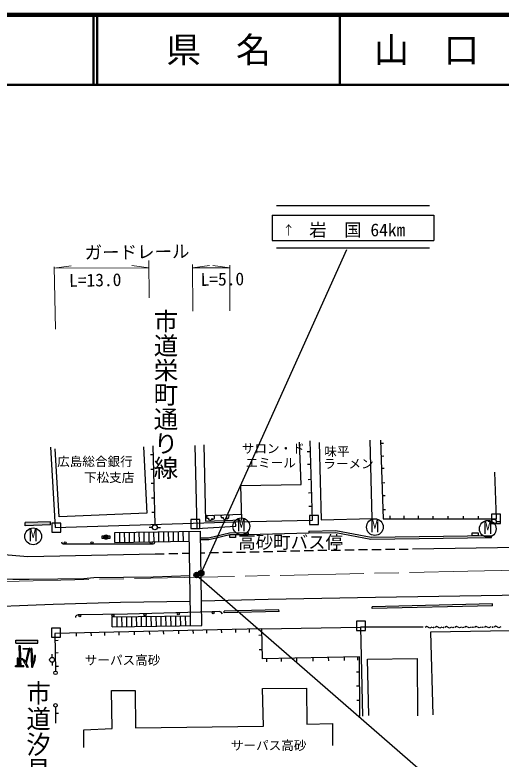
# Model space of a CAD drawing. Units: millimetres at full size, sheet at 1:1000; details may follow other scales. Extents: x 40000 to 680000, y 20000 to 380000.
# Drawn here: x 286495 to 356058, y 273518 to 380000 of the extents above; entities that cross this region are included whole.
import ezdxf
from ezdxf.enums import TextEntityAlignment as Align

# ---------------------------------------------------------------- set-up
doc = ezdxf.new("R2010")
doc.units = ezdxf.units.MM
doc.header["$LTSCALE"] = 1000
doc.linetypes.add('CHAIN', pattern=[18.5, 12, -1.5, 3.5, -1.5])
for name, color, linetype, lineweight in [('M-BGD', 7, 'Continuous', 25), ('M-BGD-EXST', 7, 'Continuous', 25), ('M-BMK', 2, 'CHAIN', 13), ('M-STR-HTXT', 7, 'Continuous', 13), ('M-STR-STR3', 7, 'Continuous', 25), ('M-STR-STRC', 7, 'Continuous', 25), ('M-TTL', 2, 'Continuous', 140), ('M-TTL-LINE', 7, 'Continuous', 50)]:
    doc.layers.add(name, color=color, linetype=linetype, lineweight=lineweight)
doc.layers.add('M-BMK-HTXT', color=7, linetype='Continuous')
doc.layers.add('M-TTL-TXT', color=7, linetype='Continuous')
doc.styles.add('@ＭＳ ゴシック', font='')
doc.styles.add('ＭＳ ゴシック', font='')
doc.styles.get('@ＭＳ ゴシック').set_extended_font_data('@MS Gothic')
doc.styles.get('ＭＳ ゴシック').set_extended_font_data('MS Gothic')

msp = doc.modelspace()

# ---------------------------------------------------------------- hatches: boundary and pattern name
at = {"layer": 'M-BGD'}
msp.add_hatch(color=256, dxfattribs=at).paths.add_polyline_path([(299813, 305288, 0.41421), (299513, 305588, 0.41421), (299213, 305288, 1)])
at = {"layer": 'M-STR-STRC'}
for points in [[(291597, 307487), (287960, 307366), (287975, 306916), (291612, 307037)], [(313479, 300336, 1), (312804, 299906, 0.41421), (313356, 299784, 0.41421)], [(312833, 300074, 1), (312159, 299644, 0.41421), (312711, 299522, 0.41421)], [(287231, 289738), (287081, 289733), (287177, 286867), (286991, 286868), (286963, 287959), (286813, 287955), (286841, 286868), (286582, 286869), (286582, 286719), (287798, 286716), (287798, 286866), (287327, 286867), (287298, 287717), (287639, 287726), (287636, 287876), (287293, 287867)], [(289782, 290555), (286634, 290555), (286634, 290105), (289782, 290105)], [(287703, 289354), (287714, 289205), (288461, 289256), (288016, 287379), (287806, 287763), (287674, 287692), (288274, 286617), (288404, 286692), (288123, 287183), (288630, 289321), (288552, 289413)], [(288778, 289363), (288860, 286659), (289006, 286636), (289383, 287710), (289446, 288327), (289297, 288341), (289238, 287751), (288998, 287067), (288928, 289368)]]:
    msp.add_hatch(color=256, dxfattribs=at).paths.add_polyline_path(points)

# ---------------------------------------------------------------- linework, layer by layer
at = {"layer": 'M-BGD'}
for p, q in [((339218, 318684), (338819, 318671)), ((306542, 307107), (306277, 318331)), ((328320, 317510), (328770, 317524)), ((305906, 317091), (306306, 317101)), ((339278, 316845), (338878, 316832)), ((328375, 315722), (328824, 315736)), ((305956, 315001), (306355, 315010)), ((339334, 315108), (338934, 315095)), ((328441, 313548), (328891, 313562)), ((306003, 312988), (306403, 312998)), ((339401, 313031), (339001, 313018)), ((328499, 311629), (328949, 311642)), ((339461, 311190), (339061, 311177)), ((306053, 310892), (306453, 310902)), ((306101, 308833), (306501, 308842)), ((328557, 309717), (329007, 309731)), ((339525, 309204), (339125, 309192)), ((313757, 308383), (318956, 308545)), ((340143, 308312), (340142, 307912)), ((342118, 308309), (342117, 307909)), ((344203, 308305), (344202, 307905)), ((346296, 308302), (346295, 307902)), ((348458, 308298), (348457, 307898)), ((350634, 308294), (350634, 307894)), ((352785, 308290), (352784, 307890)), ((306170, 306679), (305692, 306679)), ((306870, 306679), (307347, 306679)), ((354670, 307498), (354193, 307498)), ((355370, 307498), (355847, 307498)), ((319851, 305926), (319852, 305676)), ((319852, 305676), (328548, 305881)), ((328543, 306131), (328549, 305881)), ((354683, 305248), (354680, 305498)), ((354807, 295715), (337587, 295321)), ((337593, 295071), (337587, 295321)), ((354813, 295465), (337593, 295071)), ((354813, 295465), (354807, 295715)), ((324279, 294889), (316420, 294697)), ((316426, 294447), (316420, 294697)), ((324285, 294639), (316426, 294447)), ((324285, 294639), (324279, 294889)), ((305787, 291351), (305777, 291801)), ((307782, 291394), (307772, 291844)), ((309970, 291441), (309960, 291891)), ((312028, 291485), (312018, 291935)), ((313967, 291527), (313957, 291977)), ((316083, 291572), (316073, 292022)), ((318112, 291616), (318102, 292065)), ((320058, 291657), (320049, 292107)), ((321834, 292145), (335921, 292375)), ((295298, 291127), (295289, 291576)), ((297437, 291172), (297427, 291622)), ((299352, 291213), (299342, 291663)), ((301405, 291257), (301395, 291707)), ((303631, 291305), (303622, 291755)), ((321405, 291271), (321855, 291281)), ((292670, 290468), (292220, 290459)), ((292705, 288707), (292255, 288697)), ((321455, 289179), (321905, 289189)), ((291814, 288069), (291814, 288546)), ((322543, 287422), (322534, 287872)), ((324657, 287464), (324648, 287914)), ((326830, 287507), (326821, 287957)), ((329161, 287553), (329152, 288003)), ((331390, 287597), (331381, 288047)), ((333665, 287642), (333656, 288092)), ((335580, 287689), (335571, 288130)), ((291814, 287369), (291814, 286892)), ((292744, 286793), (292294, 286784)), ((335378, 286013), (335828, 286015)), ((335390, 284011), (335840, 284013)), ((335401, 281960), (335851, 281962)), ((292307, 280953), (292307, 278676)), ((292757, 280052), (292307, 280052))]:
    msp.add_line(p, q, dxfattribs=at)
for points in [[(291591, 318130), (292274, 306675), (318083, 307456), (329068, 307720), (328724, 319037)], [(312250, 318400), (312545, 306505), (318089, 306852), (318070, 307456)], [(313549, 318492), (313774, 307565), (318981, 307746), (318828, 312643), (327448, 312802), (327221, 318847)], [(330030, 318821), (330322, 307777), (337620, 307962), (337318, 319136)], [(338803, 319147), (339166, 307914), (355393, 307886), (355179, 314573)], [(304882, 318207), (305368, 308716), (292816, 308174), (292255, 317916)], [(314089, 308320), (313899, 308212), (313933, 307995), (314218, 308002), (314198, 307792), (314449, 307690), (314672, 307805), (314672, 307947), (314781, 307798), (315032, 307961), (315059, 308273), (314815, 308354)], [(316166, 308426), (315976, 308318), (316010, 308101), (316295, 308108), (316275, 307897), (316526, 307796), (316750, 307911), (316750, 308053), (316858, 307904), (317109, 308067), (317136, 308379), (316892, 308460)], [(313061, 305172), (314206, 305200), (317199, 305912), (319851, 305926)], [(313068, 304922), (314239, 304951), (317229, 305662), (319852, 305676)], [(328543, 306131), (332416, 306207), (337463, 305256), (354680, 305498)], [(328548, 305881), (332395, 305957), (337441, 305006), (354683, 305248)], [(293142, 304597), (293192, 304444), (293410, 304321), (306256, 304313), (306412, 304359), (306481, 304437), (306494, 304537)], [(299246, 305423), (298913, 305423), (298913, 305153), (299246, 305153)], [(300113, 305288), (300113, 305423), (299781, 305423)], [(299781, 305153), (300113, 305153), (300113, 305288)], [(316174, 294315), (316010, 294523), (315720, 294617), (314735, 294592), (302615, 294254), (295540, 294167), (295301, 294075), (295160, 293929), (295174, 293783)], [(335864, 279592), (335817, 288135), (321936, 287861), (321834, 292145), (292198, 291510), (292307, 286117)], [(344906, 292406), (335921, 292375), (336227, 279659)], [(346158, 292390), (345863, 292265), (345443, 292479), (345210, 292333)], [(357611, 280143), (357408, 291883), (345977, 291703), (346274, 279862)], [(347566, 292396), (347271, 292271), (346851, 292485), (346618, 292339)], [(348974, 292401), (348679, 292277), (348259, 292491), (348026, 292345)], [(350382, 292407), (350087, 292283), (349667, 292497), (349433, 292350)], [(351789, 292413), (351494, 292288), (351075, 292503), (350841, 292356)], [(353197, 292419), (352902, 292294), (352482, 292509), (352249, 292362)], [(354605, 292425), (354310, 292300), (353890, 292514), (353657, 292368)], [(356013, 292431), (355718, 292306), (355298, 292520), (355065, 292374)], [(337111, 279755), (336961, 287817), (344041, 287898), (344083, 279688)], [(296343, 275199), (296343, 277715), (300408, 277902), (300340, 283320), (303683, 283320)], [(303683, 283320), (303739, 277990), (322084, 278211), (321932, 283614), (328201, 283652), (328273, 278536), (331915, 278634), (331914, 275476)]]:
    msp.add_lwpolyline(points, dxfattribs=at)
for points in [[(311667, 306505), (312967, 306505), (312967, 307805), (311667, 307805)], [(328637, 307091), (329937, 307091), (329937, 308391), (328637, 308391)], [(354665, 307246), (355965, 307246), (355965, 308546), (354665, 308546)], [(291786, 305968), (293086, 305968), (293086, 307268), (291786, 307268)], [(317229, 305662), (318073, 305667), (318075, 305229), (317231, 305225)], [(352774, 305471), (351930, 305459), (351924, 305897), (352768, 305909)], [(335368, 291935), (336668, 291935), (336668, 293235), (335368, 293235)], [(291729, 290950), (293029, 290950), (293029, 292250), (291729, 292250)]]:
    msp.add_lwpolyline(points, close=True, dxfattribs=at)
for centre, radius in [((355020, 307498), 350), ((306520, 306679), 350), ((293683, 304471), 150), ((297530, 304468), 150), ((299513, 305288), 300), ((305998, 304463), 150), ((295778, 294020), 150), ((300522, 294078), 150), ((305111, 294173), 150), ((309872, 294306), 150), ((314874, 294445), 150), ((346389, 292353), 50), ((347797, 292358), 50), ((349205, 292364), 50), ((350613, 292370), 50), ((352021, 292376), 50), ((353429, 292382), 50), ((354837, 292388), 50), ((291814, 287719), 350), ((292307, 285867), 250), ((292307, 281203), 250)]:
    msp.add_circle(centre, radius, dxfattribs=at)
at = {"layer": 'M-BGD-EXST'}
for centre in [(318894, 306827), (338000, 306719), (354149, 306466), (289107, 305388)]:
    msp.add_circle(centre, 1200, dxfattribs=at)
at = {"layer": 'M-BMK'}
msp.add_lwpolyline([(66701, 296954), (96198, 295639), (120354, 295203), (145494, 295475), (166496, 296018), (197753, 296951), (227106, 297605), (266596, 298545), (305938, 299403), (351281, 300392), (366725, 300745), (407448, 301481), (447714, 302202), (466837, 302693), (480530, 302672), (491806, 302319), (502022, 301741), (517715, 300347), (534718, 298230), (545708, 296487), (555820, 294539), (565680, 292629)], dxfattribs=at)
at = {"layer": 'M-STR-HTXT'}
for p, q in [((292301, 335022), (292118, 343960)), ((292122, 343764), (294552, 344114)), ((305676, 343808), (303243, 344142)), ((305689, 339493), (305672, 344839)), ((311933, 337616), (311913, 344301)), ((311915, 343805), (314345, 344153)), ((317242, 343820), (314810, 344155)), ((317242, 337635), (317242, 344186)), ((292122, 343764), (305676, 343808)), ((317242, 343820), (311915, 343805))]:
    msp.add_line(p, q, dxfattribs=at)
at = {"layer": 'M-STR-STR3'}
for p, q in [((300786, 305918), (313047, 306112)), ((300809, 304528), (300786, 305918)), ((301508, 304539), (301486, 305929)), ((302208, 304550), (302186, 305940)), ((302908, 304561), (302886, 305951)), ((303608, 304572), (303586, 305962)), ((304308, 304584), (304286, 305973)), ((305008, 304595), (304986, 305984)), ((305708, 304606), (305686, 305996)), ((306408, 304617), (306386, 306007)), ((307108, 304628), (307086, 306018)), ((307808, 304639), (307786, 306029)), ((308508, 304650), (308485, 306040)), ((309207, 304661), (309185, 306051)), ((309907, 304672), (309885, 306062)), ((310607, 304684), (310585, 306073)), ((311608, 294042), (311417, 306086)), ((313261, 292629), (313047, 306112)), ((300809, 304528), (311439, 304697)), ((300410, 293864), (311608, 294042)), ((302532, 292458), (302509, 293897)), ((303232, 292469), (303209, 293908)), ((303932, 292480), (303909, 293920)), ((304632, 292492), (304609, 293931)), ((305332, 292503), (305309, 293942)), ((306032, 292514), (306009, 293953)), ((306732, 292525), (306709, 293964)), ((307432, 292536), (307409, 293975)), ((308131, 292547), (308109, 293986)), ((308831, 292558), (308809, 293997)), ((309531, 292569), (309508, 294008)), ((310231, 292580), (310208, 294020)), ((310931, 292592), (310908, 294031)), ((311631, 292603), (311608, 294042)), ((300432, 292425), (300410, 293864)), ((301132, 292436), (301110, 293875)), ((301832, 292447), (301809, 293886)), ((300432, 292425), (313261, 292629))]:
    msp.add_line(p, q, dxfattribs=at)
at = {"layer": 'M-STR-STRC'}
for p, q in [((323904, 352750), (345820, 352750)), ((323325, 351367), (346416, 351367)), ((323325, 351367), (323325, 347733)), ((346416, 351367), (346416, 347733)), ((323325, 347733), (346416, 347733)), ((313142, 300121), (333989, 346428)), ((323904, 346652), (345820, 346652)), ((291597, 307487), (287960, 307366)), ((287975, 306916), (287960, 307366)), ((291612, 307037), (287975, 306916)), ((291612, 307037), (291597, 307487)), ((338892, 303474), (337578, 303474)), ((340831, 303496), (339517, 303496)), ((342770, 303517), (341456, 303517)), ((373920, 304090), (343394, 303539)), ((307874, 302851), (306560, 302851)), ((309812, 302893), (308499, 302893)), ((311467, 302934), (310437, 302934)), ((313690, 302976), (313096, 302976)), ((315628, 303017), (314315, 303017)), ((317567, 303058), (316253, 303058)), ((319506, 303100), (318192, 303100)), ((321444, 303141), (320131, 303141)), ((323383, 303183), (322069, 303183)), ((325322, 303224), (324008, 303224)), ((327260, 303266), (325946, 303266)), ((329199, 303307), (327885, 303307)), ((331138, 303349), (329824, 303349)), ((333076, 303390), (331762, 303390)), ((335015, 303432), (333701, 303432)), ((336954, 303453), (335640, 303453)), ((312496, 299859), (352122, 265340)), ((286634, 290555), (289782, 290555)), ((286634, 290105), (286634, 290555)), ((286634, 290105), (289782, 290105)), ((287231, 289738), (287081, 289733)), ((287081, 289733), (287177, 286867)), ((287231, 289738), (287293, 287867)), ((289782, 290105), (289782, 290555)), ((287703, 289354), (288552, 289413)), ((287714, 289205), (287703, 289354)), ((288461, 289256), (287714, 289205)), ((288461, 289256), (288016, 287379)), ((288630, 289321), (288123, 287183)), ((288630, 289321), (288552, 289413)), ((288928, 289368), (288778, 289363)), ((288778, 289363), (288860, 286659)), ((288928, 289368), (288998, 287067)), ((286963, 287959), (286813, 287955)), ((286813, 287955), (286841, 286868)), ((286963, 287959), (286991, 286868)), ((287636, 287876), (287293, 287867)), ((287639, 287726), (287298, 287717)), ((287298, 287717), (287327, 286867)), ((287639, 287726), (287636, 287876)), ((287806, 287763), (287674, 287692)), ((287978, 287135), (287674, 287692)), ((287806, 287763), (288016, 287379)), ((289241, 287760), (288998, 287067)), ((289006, 286636), (289383, 287710)), ((289237, 287742), (289297, 288341)), ((289446, 288327), (289297, 288341)), ((289386, 287728), (289446, 288327)), ((286582, 286719), (286582, 286869)), ((286841, 286868), (286582, 286869)), ((287798, 286716), (286582, 286719)), ((287177, 286867), (286991, 286868)), ((287798, 286866), (287327, 286867)), ((287798, 286716), (287798, 286866)), ((287978, 287134), (288274, 286617)), ((288123, 287183), (288404, 286692)), ((288404, 286692), (288274, 286617)), ((289006, 286636), (288860, 286659))]:
    msp.add_line(p, q, dxfattribs=at)
for points in [[(306560, 302851), (290615, 302487), (288349, 302468), (284409, 302796), (277642, 303389), (254255, 302939), (249133, 302830), (238267, 302544), (230641, 302321), (218562, 302084)], [(218563, 298815), (231676, 298966), (242594, 299227), (257472, 299624), (270986, 299875), (276232, 299960), (280287, 299599), (283938, 299315), (286205, 299248), (288520, 299246), (292650, 299300), (296381, 299380), (297777, 299490), (306292, 299617), (311517, 299771)], [(313205, 296161), (322736, 296420), (338109, 296690), (356205, 296970), (367117, 297210), (374044, 297403)], [(279871, 295217), (291972, 295708), (301612, 295977), (311575, 296135)]]:
    msp.add_lwpolyline(points, dxfattribs=at)
for centre in [(313142, 300121), (312496, 299859)]:
    msp.add_circle(centre, 400, dxfattribs=at)
at = {"layer": 'M-TTL'}
msp.add_line((680000, 380000), (40000, 380000), dxfattribs=at)
at = {"layer": 'M-TTL-LINE'}
for p, q in [((297750, 380000), (297750, 370000)), ((298250, 380000), (298250, 370000)), ((333000, 380000), (333000, 370000)), ((40000, 370000), (680000, 370000))]:
    msp.add_line(p, q, dxfattribs=at)

# ---------------------------------------------------------------- texts
at = {"layer": 'M-BGD-EXST', "style": 'ＭＳ ゴシック'}
for p in [(318272, 305548), (337378, 305439), (353527, 305187), (288485, 304109)]:
    msp.add_text('M', height=1833, dxfattribs=at).set_placement(p, align=Align.BOTTOM_LEFT)
at = {"layer": 'M-BMK-HTXT', "style": '@ＭＳ ゴシック'}
msp.add_text('市道栄町通り線', height=2566, rotation=270, dxfattribs=at).set_placement((306007, 337955), align=Align.BOTTOM_LEFT)
at = {"layer": 'M-BMK-HTXT', "style": 'ＭＳ ゴシック'}
for s, height, p in [('サロン・ド', 1320, (318957, 316908)), ('味平', 1320, (330764, 316482)), ('広島総合銀行', 1320, (292547, 315042)), ('エミール', 1320, (319489, 314869)), ('ラーメン', 1320, (330622, 314727)), ('下松支店', 1320, (296381, 312759)), ('高砂町バス停', 1833, (318443, 303101)), ('サーパス高砂', 1320, (296498, 286625)), ('サーパス高砂', 1320, (317401, 274420))]:
    msp.add_text(s, height=height, dxfattribs=at).set_placement(p, align=Align.BOTTOM_LEFT)
at = {"layer": 'M-BMK-HTXT', "style": '@ＭＳ ゴシック', "width": 1.05}
msp.add_text('市道汐見1号通り線', height=2566, rotation=270, dxfattribs=at).set_placement((287784, 284836), align=Align.BOTTOM_LEFT)
at = {"layer": 'M-STR-HTXT', "style": 'ＭＳ ゴシック'}
for s, rotation, p in [('ガードレール', 0.74, (296488, 344522)), ('L=13.0', 0.971, (294272, 340533)), ('L=5.0', 0.949, (313081, 340671))]:
    msp.add_text(s, height=1833, rotation=rotation, dxfattribs=at).set_placement(p, align=Align.BOTTOM_LEFT)
at = {"layer": 'M-STR-STRC', "style": 'ＭＳ ゴシック'}
for s, height, p in [('岩\u3000国', 1833, (332355, 349239)), ('↑', 1320, (325659, 349216)), ('64km', 1833, (339855, 349239))]:
    msp.add_text(s, height=height, dxfattribs=at).set_placement(p, align=Align.MIDDLE_CENTER)
at = {"layer": 'M-TTL-TXT', "style": 'ＭＳ ゴシック'}
for s, p in [('県\u3000名', (315625, 375000)), ('山\u3000口\u3000県', (350375, 375000))]:
    msp.add_text(s, height=3666, dxfattribs=at).set_placement(p, align=Align.MIDDLE_CENTER)

doc.saveas('drawing.dxf')
